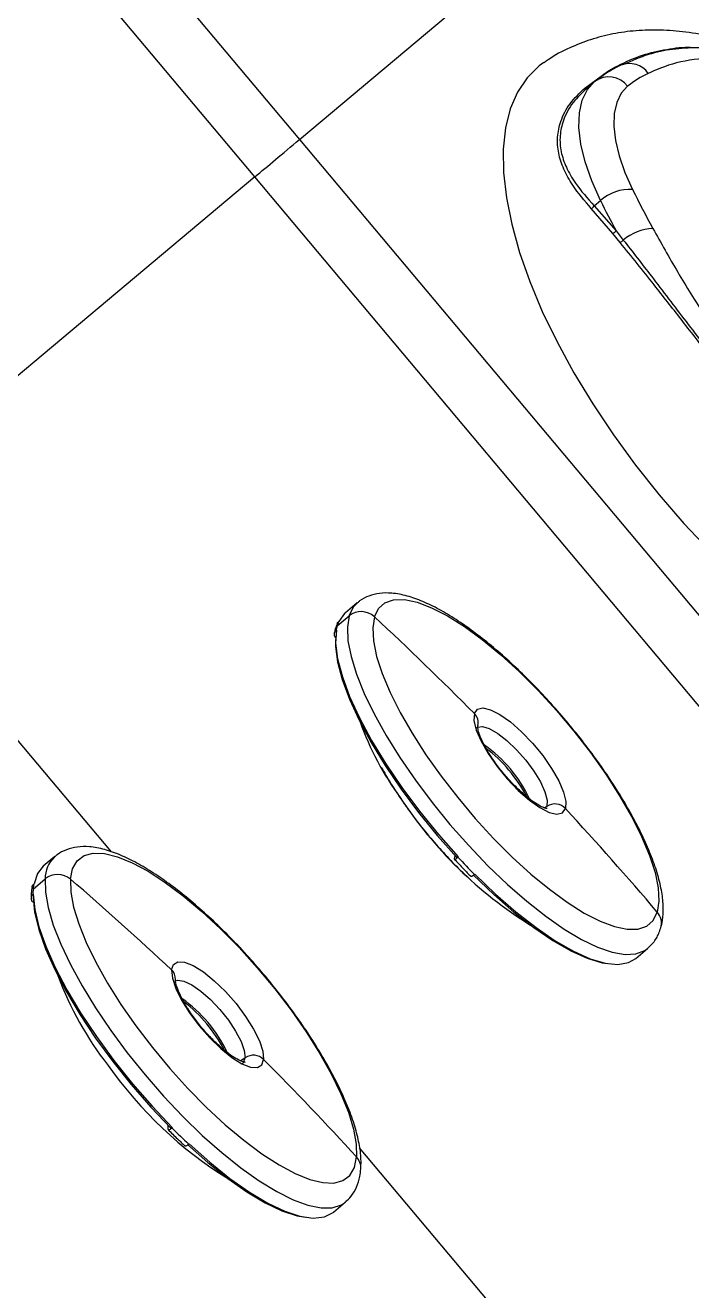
# Model space of a CAD drawing. Extents: x -51 to 27, y -13 to 136.
# Drawn here: x -40.7 to -38.01, y 15.46 to 20.58 of the extents above; entities that cross this region are included whole.
import ezdxf

# ---------------------------------------------------------------- set-up
doc = ezdxf.new("R2010")
doc.units = 0
doc.header["$MEASUREMENT"] = 0
doc.layers.add('GEOMETRY', color=2, linetype='Continuous', lineweight=25)

# ---------------------------------------------------------------- blocks, each defined once
blk = doc.blocks.new('2026 MONTERREY-BLOOM')
at = {"layer": 'GEOMETRY'}
for p, q in [((-30.6788, -60.2961), (-27.9128, -63.5925)), ((-28.0931, -63.7438), (-30.9107, -60.3859)), ((-27.9128, -63.5925), (-26.2799, -62.2223)), ((-26.7587, -63.3842), (-26.666, -63.3165)), ((-26.666, -63.3165), (-26.6369, -63.2996)), ((-26.7201, -63.3596), (-26.7506, -63.3852)), ((-26.7467, -63.382), (-26.7502, -63.3856)), ((-26.7201, -63.3596), (-26.7176, -63.3576)), ((-27.9128, -63.5925), (-25.1468, -66.8889)), ((-28.0931, -63.7438), (-29.7787, -65.1581)), ((-25.2755, -67.1016), (-28.0931, -63.7438)), ((-26.7203, -63.8612), (-26.6946, -63.8397)), ((-26.6455, -63.9729), (-26.7321, -63.8717)), ((-26.7203, -63.8612), (-26.6318, -63.9619)), ((-26.6154, -64.0091), (-26.6455, -63.9729)), ((-26.6318, -63.9619), (-26.6025, -63.999)), ((-28.6733, -66.4754), (-29.7787, -65.1581)), ((-27.6787, -65.4672), (-27.7262, -65.5071)), ((-27.7604, -65.5606), (-27.7115, -65.5196)), ((-27.7528, -65.5429), (-27.7542, -65.5441)), ((-27.7647, -65.579), (-27.7633, -65.5778)), ((-27.1912, -65.9641), (-27.1916, -65.9655)), ((-26.9113, -66.2909), (-26.9204, -66.2973)), ((-28.9015, -66.4935), (-28.949, -66.5334)), ((-27.286, -66.5028), (-27.2824, -66.4911)), ((-27.2754, -66.496), (-27.2751, -66.4953)), ((-27.2699, -66.4956), (-27.2713, -66.4968)), ((-27.2045, -66.5665), (-27.2031, -66.5653)), ((-28.99, -66.6254), (-28.9411, -66.5843)), ((-28.986, -66.604), (-28.9875, -66.6052)), ((-28.9908, -66.6474), (-28.9894, -66.6462)), ((-26.552, -66.9064), (-26.5045, -66.8666)), ((-28.4142, -66.9916), (-28.4143, -66.9917)), ((-28.1324, -67.3082), (-28.1503, -67.3208)), ((-28.444, -67.5968), (-28.443, -67.583)), ((-28.4328, -67.5905), (-28.4328, -67.5897)), ((-28.4262, -67.5913), (-28.4277, -67.5925)), ((-28.3601, -67.6581), (-28.3587, -67.6569)), ((-26.417, -69.1644), (-27.669, -67.6723)), ((-27.7747, -67.9328), (-27.7272, -67.8929))]:
    blk.add_line(p, q, dxfattribs=at)
at = {"layer": 'GEOMETRY', "flags": 128}
for points in [[(-26.9237, -63.2808), (-26.9428, -63.2948), (-26.9914, -63.3422), (-27.0306, -63.4002), (-27.06, -63.4682), (-27.0793, -63.5457), (-27.0884, -63.6319), (-27.0872, -63.7262), (-27.0757, -63.8277), (-27.054, -63.9355), (-27.0223, -64.0489), (-26.9809, -64.1667), (-26.9301, -64.288), (-26.8703, -64.4117), (-26.8021, -64.5369), (-26.7261, -64.6623), (-26.6428, -64.787), (-26.553, -64.9099), (-26.4576, -65.03), (-26.3572, -65.1461), (-26.2527, -65.2574)], [(-26.6946, -63.8397), (-26.7302, -63.7597), (-26.7569, -63.6829), (-26.7744, -63.6106), (-26.7823, -63.544), (-26.7804, -63.4844), (-26.7689, -63.4329), (-26.7478, -63.3904), (-26.7201, -63.3596)], [(-26.5849, -63.3768), (-26.6111, -63.4052), (-26.6293, -63.4421), (-26.6394, -63.4867), (-26.641, -63.5384), (-26.6342, -63.596), (-26.619, -63.6587), (-26.5958, -63.7253), (-26.565, -63.7946)], [(-27.7115, -65.5196), (-27.6943, -65.484), (-27.6783, -65.4668)], [(-27.6095, -65.5239), (-27.5928, -65.4899), (-27.5667, -65.4668), (-27.5315, -65.4549), (-27.4878, -65.4543), (-27.4364, -65.4652), (-27.3782, -65.4873), (-27.3142, -65.5203), (-27.2454, -65.5635), (-27.1731, -65.6163), (-27.0984, -65.6777), (-27.0227, -65.7467), (-26.9473, -65.8221), (-26.8734, -65.9027), (-26.8023, -65.987), (-26.7352, -66.0736), (-26.6733, -66.161), (-26.6176, -66.2477), (-26.5691, -66.3323), (-26.5286, -66.4132), (-26.4968, -66.4892), (-26.4743, -66.5589), (-26.4614, -66.621), (-26.4583, -66.6747), (-26.4652, -66.7189)], [(-27.7262, -65.5071), (-27.73, -65.5105), (-27.7528, -65.5429)], [(-27.7115, -65.5196), (-27.7188, -65.5653), (-27.7162, -65.6205), (-27.7038, -65.6844), (-27.6818, -65.7558), (-27.6504, -65.8337), (-27.6102, -65.9169), (-27.5619, -66.0041), (-27.5061, -66.0937), (-27.4438, -66.1846), (-27.3759, -66.2752), (-27.3036, -66.364), (-27.2279, -66.4498), (-27.15, -66.5311), (-27.0713, -66.6066), (-26.9928, -66.6752), (-26.9159, -66.7358), (-26.8418, -66.7875), (-26.7716, -66.8293), (-26.7065, -66.8607), (-26.6474, -66.8811), (-26.5954, -66.8903), (-26.5512, -66.8881), (-26.5154, -66.8745), (-26.5044, -66.8665)], [(-27.6095, -65.5239), (-27.6163, -65.568), (-27.6133, -65.6217), (-27.6004, -65.6839), (-27.5778, -65.7535), (-27.5461, -65.8295), (-27.5056, -65.9105), (-27.4571, -65.995), (-27.4014, -66.0818), (-27.3395, -66.1692), (-27.2724, -66.2557), (-27.2013, -66.34), (-27.1274, -66.4206), (-27.0519, -66.496), (-26.9762, -66.565), (-26.9016, -66.6265), (-26.8292, -66.6792), (-26.7605, -66.7225), (-26.6964, -66.7554), (-26.6382, -66.7775), (-26.5868, -66.7884), (-26.5432, -66.7879), (-26.508, -66.7759), (-26.4818, -66.7528), (-26.4652, -66.7189)], [(-27.7633, -65.5778), (-27.7663, -65.6309), (-27.7582, -65.6942), (-27.7391, -65.7665), (-27.7095, -65.8466), (-27.6698, -65.9331), (-27.6207, -66.0244), (-27.5631, -66.1189), (-27.498, -66.215), (-27.4266, -66.3109), (-27.3501, -66.405), (-27.2699, -66.4956)], [(-27.7666, -65.6155), (-27.7667, -65.6434), (-27.7586, -65.7059), (-27.7398, -65.7774), (-27.7105, -65.8566), (-27.6712, -65.9421), (-27.6227, -66.0323), (-27.5658, -66.1258), (-27.5015, -66.2207), (-27.4309, -66.3155), (-27.3553, -66.4085), (-27.276, -66.4981)], [(-27.205, -65.9152), (-27.1927, -65.8977), (-27.1705, -65.8925), (-27.1395, -65.8997), (-27.1016, -65.919), (-27.0591, -65.9493), (-27.0143, -65.9887), (-26.9699, -66.0351), (-26.9284, -66.0857), (-26.8924, -66.1375), (-26.8638, -66.1876), (-26.8443, -66.2331), (-26.8351, -66.2712), (-26.8367, -66.2999)], [(-27.205, -65.9152), (-27.2066, -65.9438), (-27.1974, -65.982), (-27.1779, -66.0274), (-27.1493, -66.0775), (-27.1133, -66.1294), (-27.0718, -66.18), (-27.0274, -66.2263), (-26.9826, -66.2658), (-26.9401, -66.2961), (-26.9022, -66.3154), (-26.8712, -66.3226), (-26.8489, -66.3173), (-26.8367, -66.2999)], [(-27.1974, -65.9746), (-27.1927, -65.971), (-27.1726, -65.9678), (-27.1446, -65.9762), (-27.1107, -65.9957), (-27.0731, -66.0249), (-27.0345, -66.0618), (-26.9974, -66.1039), (-26.9645, -66.1484), (-26.9378, -66.1922), (-26.9194, -66.2323), (-26.9103, -66.2659), (-26.9113, -66.2909)], [(-28.8386, -66.5857), (-28.83, -66.5433), (-28.8116, -66.5113), (-28.7837, -66.4901), (-28.747, -66.4803), (-28.7018, -66.4818), (-28.6492, -66.4947), (-28.5898, -66.5188), (-28.5249, -66.5537), (-28.4554, -66.5987), (-28.3825, -66.6531), (-28.3076, -66.716), (-28.2318, -66.7863), (-28.1565, -66.8627), (-28.0831, -66.9441), (-28.0126, -67.0289), (-27.9464, -67.1157), (-27.8855, -67.2031), (-27.831, -67.2896), (-27.7839, -67.3736), (-27.745, -67.4537), (-27.7148, -67.5286), (-27.694, -67.597), (-27.6829, -67.6578), (-27.6816, -67.7097)], [(-28.949, -66.5334), (-28.972, -66.562), (-28.986, -66.604)], [(-27.2092, -66.5678), (-27.1268, -66.6471), (-27.0448, -66.7187), (-26.9645, -66.7814), (-26.8875, -66.8341), (-26.815, -66.8758), (-26.7484, -66.9058), (-26.6887, -66.9236), (-26.6658, -66.9274)], [(-27.2031, -66.5653), (-27.1197, -66.6456), (-27.0367, -66.718), (-26.9556, -66.7815), (-26.8776, -66.8348), (-26.8043, -66.877), (-26.7368, -66.9074), (-26.6765, -66.9254), (-26.6244, -66.9307), (-26.5813, -66.9232), (-26.552, -66.9064)], [(-28.9411, -66.5843), (-28.94, -66.6382), (-28.929, -66.7008), (-28.9084, -66.7712), (-28.8784, -66.8483), (-28.8394, -66.9308), (-28.7922, -67.0174), (-28.7375, -67.1068), (-28.6761, -67.1976), (-28.6089, -67.2883), (-28.5372, -67.3775), (-28.4619, -67.4638), (-28.3843, -67.5458), (-28.3056, -67.6223), (-28.227, -67.692), (-28.1498, -67.7538), (-28.0752, -67.8068), (-28.0044, -67.8501), (-27.9385, -67.8831), (-27.8785, -67.9052), (-27.8253, -67.916), (-27.7799, -67.9155), (-27.7429, -67.9035), (-27.7263, -67.8921)], [(-28.8386, -66.5857), (-28.8373, -66.6377), (-28.8262, -66.6984), (-28.8054, -66.7668), (-28.7752, -66.8417), (-28.7363, -66.9219), (-28.6892, -67.0059), (-28.6347, -67.0923), (-28.5738, -67.1797), (-28.5076, -67.2666), (-28.4372, -67.3514), (-28.3637, -67.4327), (-28.2884, -67.5092), (-28.2126, -67.5794), (-28.1377, -67.6423), (-28.0649, -67.6967), (-27.9953, -67.7417), (-27.9304, -67.7766), (-27.871, -67.8007), (-27.8184, -67.8136), (-27.7732, -67.8152), (-27.7365, -67.8053), (-27.7086, -67.7841), (-27.6902, -67.7521), (-27.6816, -67.7097)], [(-28.9897, -66.6587), (-28.9838, -66.7195), (-28.967, -66.7893), (-28.9397, -66.8671), (-28.9023, -66.9515), (-28.8555, -67.0409), (-28.8001, -67.1339), (-28.7372, -67.2287), (-28.6677, -67.3236), (-28.593, -67.4171), (-28.5143, -67.5075), (-28.433, -67.5931)], [(-28.9894, -66.6462), (-28.9834, -66.7076), (-28.9664, -66.7782), (-28.9388, -66.8569), (-28.901, -66.9423), (-28.8537, -67.0328), (-28.7977, -67.1268), (-28.734, -67.2227), (-28.6637, -67.3188), (-28.588, -67.4133), (-28.5084, -67.5047), (-28.4262, -67.5913)], [(-28.4299, -66.9529), (-28.4223, -66.9304), (-28.4043, -66.9196), (-28.377, -66.9213), (-28.3419, -66.9353), (-28.3011, -66.9609), (-28.257, -66.9966), (-28.2121, -67.0402), (-28.1691, -67.0892), (-28.1303, -67.1409), (-28.0982, -67.1921), (-28.0745, -67.24), (-28.0606, -67.2817), (-28.0574, -67.3148)], [(-28.4299, -66.9529), (-28.4266, -66.986), (-28.4128, -67.0277), (-28.3891, -67.0756), (-28.3569, -67.1269), (-28.3182, -67.1785), (-28.2751, -67.2276), (-28.2302, -67.2712), (-28.1861, -67.3068), (-28.1453, -67.3324), (-28.1103, -67.3465), (-28.0829, -67.3482), (-28.065, -67.3374), (-28.0574, -67.3148)], [(-28.4135, -66.9964), (-28.4046, -66.9941), (-28.3797, -66.9978), (-28.3479, -67.0128), (-28.3115, -67.0382), (-28.273, -67.0723), (-28.235, -67.1126), (-28.2001, -67.1564), (-28.1706, -67.2009), (-28.1486, -67.2428), (-28.1356, -67.2794), (-28.1324, -67.3082)], [(-28.1434, -67.3309), (-28.1393, -67.3272), (-28.1324, -67.3082)], [(-28.3655, -67.6587), (-28.2833, -67.7319), (-28.2026, -67.7964), (-28.1248, -67.8511), (-28.0514, -67.895), (-27.9835, -67.9273), (-27.9224, -67.9475), (-27.8885, -67.9537)], [(-28.3587, -67.6569), (-28.2755, -67.731), (-28.1938, -67.7963), (-28.1152, -67.8516), (-28.0408, -67.8961), (-27.9722, -67.9288), (-27.9104, -67.9492), (-27.8566, -67.957), (-27.8117, -67.952), (-27.7765, -67.9343), (-27.7747, -67.9328)]]:
    blk.add_lwpolyline(points, dxfattribs=at)
at = {"layer": 'GEOMETRY'}
for centre, radius, start, end in [((-26.577, -63.3762), 0.0914, 34.1875, 112.9345), ((-26.6609, -63.4335), 0.0948, 36.7672, 126.762), ((-26.3257, -63.7009), 0.4151, 115.0432, 128.6539), ((-26.7548, -63.3714), 0.0134, 253.3999, 303.4681), ((-26.5752, -63.9741), 0.1798, 86.7411, 131.6142), ((-23.2113, -62.1469), 3.7366, 206.1657, 208.8835), ((-23.2308, -62.1386), 3.8589, 206.1553, 208.1955), ((-26.7492, -63.8406), 0.0356, 298.836, 324.4767), ((-26.4717, -64.1551), 0.2036, 93.2033, 129.9756), ((-26.6636, -63.9363), 0.0408, 296.4523, 321.1318), ((-26.6356, -63.97), 0.044, 297.2938, 318.7134), ((-27.6332, -65.5986), 0.1327, 155.761, 163.3782), ((-27.663, -65.5805), 0.0779, 46.6506, 128.5142), ((-37.4198, -76.0683), 14.4024, 44.82662, 47.06555), ((-27.6035, -65.6075), 0.1637, 163.3767, 170.0002), ((-26.5146, -65.5331), 1.2258, 199.8512, 216.049), ((-27.2403, -65.9516), 0.0507, 345.6272, 45.9102), ((-27.4813, -66.4939), 0.5512, 25.1103, 54.8759), ((-27.5269, -66.5322), 0.6032, 27.8152, 52.213), ((-26.0641, -65.311), 1.7229, 213.2028, 237.9882), ((-26.8792, -66.339), 0.0578, 42.5847, 123.7546), ((-37.2642, -75.9195), 14.187, 40.43052, 42.69205), ((-28.8174, -66.5842), 0.1238, 133.752, 180.0614), ((-25.2708, -64.648), 2.724, 222.7434, 224.7751), ((-28.8907, -66.6469), 0.0804, 49.636, 128.8566), ((-28.786, -66.641), 0.2046, 169.9241, 175.632), ((-37.8521, -77.0284), 13.7947, 46.91887, 49.2014), ((-28.7334, -66.645), 0.2573, 175.6209, 180.52), ((-26.5162, -66.7638), 0.068, 343.8262, 41.4208), ((-27.6044, -66.494), 1.3732, 200.5338, 217.9924), ((-28.4617, -66.9883), 0.0476, 356.1432, 47.9766), ((-28.708, -67.5236), 0.5563, 25.2799, 54.767), ((-28.7499, -67.5587), 0.6034, 27.8383, 52.1969), ((-28.0989, -67.3572), 0.0593, 45.5705, 124.4013), ((-37.6248, -76.7945), 13.4685, 42.41689, 44.73613), ((-27.3212, -66.3794), 1.669, 215.1104, 238.2249), ((-26.635, -65.8149), 2.5246, 224.7587, 226.896), ((-27.7283, -67.7537), 0.0641, 356.0419, 43.2147)]:
    blk.add_arc(centre, radius, start, end, dxfattribs=at)
for points, knots in [([(-19.8033, -75.3764), (-20.5726, -75.3487), (-22.1071, -75.2936), (-24.4102, -75.1858), (-26.4521, -75.0692), (-28.236, -74.9394), (-29.4096, -74.8337), (-30.2308, -74.7488), (-30.6969, -74.6957), (-31.1616, -74.645), (-31.6218, -74.5543), (-32.0883, -74.4187), (-32.5518, -74.2366), (-33.0066, -74.006), (-33.4377, -73.7331), (-33.8408, -73.4206), (-34.2125, -73.0713), (-34.5493, -72.6882), (-34.8482, -72.2749), (-35.1066, -71.8351), (-35.3065, -71.4059), (-35.4568, -70.9961), (-35.566, -70.6114), (-35.6464, -70.2238), (-35.6951, -69.8245), (-35.7408, -69.4226), (-35.8384, -68.5165), (-35.959, -67.1829), (-36.0842, -65.4161), (-36.1971, -63.4626), (-36.3013, -61.258), (-36.3943, -58.796), (-36.4684, -56.328), (-36.5267, -53.8502), (-36.5772, -51.0384), (-36.6156, -47.8954), (-36.6375, -44.5611), (-36.6425, -42.225), (-36.643, -40.8865), (-36.6431, -40.4064), (-36.643, -39.9263), (-36.6428, -39.4525), (-36.6428, -39.1387), (-36.6427, -38.9849)], [0, 0, 0, 0, 0.0467709, 0.0932958, 0.1400933, 0.1710351, 0.2019709, 0.2116866, 0.2211975, 0.2304811, 0.2400742, 0.2496538, 0.2599664, 0.2702825, 0.2805986, 0.2909143, 0.3012298, 0.311545, 0.3218607, 0.3321766, 0.3424925, 0.3505825, 0.3586781, 0.3667695, 0.3746051, 0.3831066, 0.3913525, 0.429977, 0.4644608, 0.4989699, 0.5488683, 0.598565, 0.6486664, 0.6988989, 0.7491594, 0.8195402, 0.8898842, 0.9517621, 0.9614858, 0.9712096, 0.9809334, 0.9906576, 1, 1, 1, 1]), ([(-25.8657, -63.3287), (-25.8746, -63.3234), (-25.9225, -63.2954), (-26.0112, -63.2543), (-26.1279, -63.2085), (-26.241, -63.1762), (-26.348, -63.1563), (-26.4509, -63.1478), (-26.5497, -63.1503), (-26.6442, -63.1634), (-26.7345, -63.1865), (-26.8221, -63.2216), (-26.8855, -63.2534), (-26.9175, -63.2775), (-26.9229, -63.2815)], [0, 0, 0, 0, 0.026058, 0.139528, 0.255225, 0.359465, 0.459048, 0.553441, 0.64319, 0.72924, 0.812551, 0.893969, 0.981969, 1, 1, 1, 1]), ([(-26.6369, -63.2996), (-26.6037, -63.2835), (-26.539, -63.2522), (-26.4396, -63.2284), (-26.3693, -63.2177), (-26.3302, -63.2194), (-26.3259, -63.2196)], [0, 0, 0, 0, 0.332856, 0.646764, 0.9607, 1, 1, 1, 1]), ([(-26.0313, -63.2687), (-26.0515, -63.262), (-26.1084, -63.2434), (-26.1987, -63.2273), (-26.3029, -63.2189), (-26.4037, -63.2256), (-26.5037, -63.2453), (-26.568, -63.2743), (-26.6011, -63.2892)], [0, 0, 0, 0, 0.096546, 0.272108, 0.447668, 0.62825, 0.808828, 1, 1, 1, 1]), ([(-26.3259, -63.2196), (-26.2947, -63.2198), (-26.2282, -63.2203), (-26.1231, -63.24), (-26.0458, -63.259), (-26.0055, -63.2753), (-26.0022, -63.2766)], [0, 0, 0, 0, 0.300282, 0.642103, 0.970386, 1, 1, 1, 1]), ([(-25.4439, -63.5817), (-25.4919, -63.551), (-25.578, -63.4959), (-25.7003, -63.4268), (-25.8419, -63.3563), (-26.0067, -63.294), (-26.184, -63.2595), (-26.3382, -63.266), (-26.4388, -63.2961), (-26.4902, -63.3197), (-26.5014, -63.3249)], [0, 0, 0, 0, 0.113314, 0.203025, 0.292712, 0.459327, 0.623089, 0.788453, 0.954097, 1, 1, 1, 1]), ([(-26.6126, -63.292), (-26.6266, -63.299), (-26.6634, -63.3172), (-26.696, -63.3415), (-26.7162, -63.3564)], [0, 0, 0, 0, 0.381545, 1, 1, 1, 1]), ([(-26.7321, -63.8717), (-26.7588, -63.8402), (-26.8036, -63.7874), (-26.845, -63.7126), (-26.8666, -63.6476), (-26.8711, -63.5822), (-26.8568, -63.514), (-26.8213, -63.4443), (-26.7798, -63.4045), (-26.7587, -63.3842)], [0, 0, 0, 0, 0.18374, 0.307284, 0.433662, 0.557175, 0.6842, 0.839564, 1, 1, 1, 1]), ([(-26.7502, -63.3856), (-26.7697, -63.4039), (-26.8105, -63.4422), (-26.8459, -63.5092), (-26.861, -63.5773), (-26.8568, -63.6412), (-26.8349, -63.7055), (-26.793, -63.7787), (-26.7473, -63.8305), (-26.7203, -63.8612)], [0, 0, 0, 0, 0.147723, 0.309699, 0.434053, 0.562076, 0.686517, 0.814162, 1, 1, 1, 1]), ([(-26.4831, -63.9518), (-26.4502, -64.0107), (-26.3844, -64.1284), (-26.2604, -64.3285), (-26.1053, -64.5469), (-25.915, -64.7764), (-25.7111, -64.9871), (-25.5363, -65.1452), (-25.4313, -65.2325), (-25.3978, -65.2604)], [0, 0, 0, 0, 0.123109, 0.246087, 0.417508, 0.584005, 0.75227, 0.920794, 1, 1, 1, 1]), ([(-26.6025, -63.999), (-26.5649, -64.0474), (-26.4819, -64.154), (-26.3495, -64.3291), (-26.2039, -64.5171), (-26.0528, -64.7049), (-25.8958, -64.888), (-25.7375, -65.0661), (-25.5923, -65.2261), (-25.505, -65.3251), (-25.4669, -65.3683)], [0, 0, 0, 0, 0.109289, 0.240653, 0.372441, 0.503824, 0.63517, 0.766922, 0.898249, 1, 1, 1, 1]), ([(-25.4792, -65.3791), (-25.5062, -65.3469), (-25.5687, -65.2722), (-25.6738, -65.1528), (-25.7922, -65.019), (-25.9127, -64.8807), (-26.0318, -64.7405), (-26.147, -64.6004), (-26.2591, -64.4603), (-26.3691, -64.3196), (-26.4883, -64.1657), (-26.5695, -64.0656), (-26.6154, -64.0091)], [0, 0, 0, 0, 0.074578, 0.173246, 0.271929, 0.37367, 0.475414, 0.572737, 0.670057, 0.77015, 0.870233, 1, 1, 1, 1]), ([(-26.4508, -66.7828), (-26.4483, -66.7728), (-26.4416, -66.7461), (-26.4394, -66.6986), (-26.4456, -66.6379), (-26.4616, -66.5698), (-26.4868, -66.4959), (-26.5202, -66.4183), (-26.5609, -66.3378), (-26.6083, -66.2554), (-26.6617, -66.1717), (-26.7205, -66.0879), (-26.7837, -66.005), (-26.8507, -65.9239), (-26.9204, -65.8458), (-26.9921, -65.7717), (-27.0647, -65.7025), (-27.1373, -65.6393), (-27.2093, -65.5827), (-27.2797, -65.5336), (-27.3481, -65.4926), (-27.4142, -65.4604), (-27.4779, -65.4377), (-27.5358, -65.4268), (-27.5875, -65.4271), (-27.6312, -65.4382), (-27.6619, -65.4521), (-27.6745, -65.4648), (-27.6772, -65.4675)], [0, 0, 0, 0, 0.022626, 0.060592, 0.101462, 0.144451, 0.187219, 0.229339, 0.270939, 0.312181, 0.353183, 0.394031, 0.434785, 0.475493, 0.516196, 0.556922, 0.597711, 0.638609, 0.67968, 0.721009, 0.762718, 0.804985, 0.848033, 0.891958, 0.928131, 0.96087, 0.991861, 1, 1, 1, 1]), ([(-27.7597, -65.5515), (-27.7597, -65.5513), (-27.759, -65.5483), (-27.7565, -65.5461), (-27.7542, -65.5441)], [0, 0, 0, 0, 0.076428, 1, 1, 1, 1]), ([(-27.7647, -65.5791), (-27.7668, -65.5812), (-27.7709, -65.5854), (-27.7727, -65.5941), (-27.7715, -65.603), (-27.7678, -65.6078), (-27.7659, -65.6102)], [0, 0, 0, 0, 0.250657, 0.500369, 0.749261, 1, 1, 1, 1]), ([(-27.7596, -65.5508), (-27.7625, -65.558), (-27.7678, -65.5709), (-27.7707, -65.5855), (-27.772, -65.592)], [0, 0, 0, 0, 0.554976, 1, 1, 1, 1]), ([(-26.9106, -66.3002), (-26.9111, -66.3002), (-26.9123, -66.3002), (-26.9277, -66.2954), (-26.9504, -66.2834), (-26.98, -66.2631), (-27.0142, -66.2346), (-27.0505, -66.1992), (-27.0865, -66.1589), (-27.1198, -66.1161), (-27.1483, -66.0734), (-27.1704, -66.0336), (-27.1844, -66.0008), (-27.1909, -65.9779), (-27.1915, -65.9655), (-27.1915, -65.9658), (-27.1915, -65.9659)], [0, 0, 0, 0, 0.052804, 0.11607, 0.184951, 0.259902, 0.339157, 0.420986, 0.504147, 0.5878, 0.671175, 0.753469, 0.833683, 0.902064, 0.964624, 1, 1, 1, 1]), ([(-27.5801, -66.1337), (-27.579, -66.1358), (-27.5667, -66.1601), (-27.5386, -66.2059), (-27.5022, -66.2618), (-27.4625, -66.3179), (-27.4175, -66.3769), (-27.3603, -66.4454), (-27.3007, -66.5102), (-27.2561, -66.5557), (-27.232, -66.5772), (-27.2283, -66.5805)], [0, 0, 0, 0, 0.0147, 0.165349, 0.294161, 0.372864, 0.522709, 0.672566, 0.822426, 0.972345, 1, 1, 1, 1]), ([(-27.6644, -67.7581), (-27.6639, -67.7477), (-27.6625, -67.7176), (-27.6685, -67.664), (-27.6845, -67.5955), (-27.7098, -67.5216), (-27.7433, -67.4439), (-27.7841, -67.3634), (-27.8315, -67.2809), (-27.885, -67.1973), (-27.9438, -67.1135), (-28.0071, -67.0306), (-28.0741, -66.9495), (-28.1438, -66.8714), (-28.2155, -66.7974), (-28.2881, -66.7283), (-28.3608, -66.6651), (-28.4327, -66.6086), (-28.5031, -66.5595), (-28.5715, -66.5186), (-28.6375, -66.4865), (-28.7013, -66.4639), (-28.7591, -66.4531), (-28.8108, -66.4535), (-28.8544, -66.4647), (-28.8861, -66.4794), (-28.8995, -66.4932), (-28.903, -66.4967)], [0, 0, 0, 0, 0.023075, 0.066378, 0.110901, 0.1552, 0.198827, 0.241918, 0.284638, 0.327112, 0.369425, 0.411643, 0.453813, 0.495979, 0.538169, 0.580423, 0.622792, 0.665341, 0.708157, 0.751369, 0.79516, 0.839764, 0.885274, 0.9227, 0.956588, 0.988682, 1, 1, 1, 1]), ([(-27.2865, -66.504), (-27.274, -66.5174), (-27.2514, -66.5416), (-27.2285, -66.5648), (-27.2183, -66.5752)], [0, 0, 0, 0, 0.554427, 1, 1, 1, 1]), ([(-27.286, -66.5028), (-27.286, -66.5037), (-27.2862, -66.5054), (-27.2831, -66.5049), (-27.2779, -66.502), (-27.2735, -66.4985), (-27.2713, -66.4968)], [0, 0, 0, 0, 0.249258, 0.500325, 0.751368, 1, 1, 1, 1]), ([(-27.2699, -66.4956), (-27.2708, -66.4963), (-27.2726, -66.4978), (-27.2748, -66.499), (-27.2758, -66.4991), (-27.2761, -66.4987), (-27.276, -66.4983), (-27.276, -66.4981)], [0, 0, 0, 0, 0.249496, 0.499284, 0.749092, 0.873165, 1, 1, 1, 1]), ([(-27.2045, -66.5665), (-27.2067, -66.5683), (-27.2112, -66.5719), (-27.2162, -66.5746), (-27.2195, -66.5753), (-27.2193, -66.5735), (-27.2192, -66.5725)], [0, 0, 0, 0, 0.2505903, 0.5002339, 0.7491231, 1, 1, 1, 1]), ([(-28.9944, -66.6164), (-28.9957, -66.6248), (-28.998, -66.6397), (-28.9981, -66.6563), (-28.9982, -66.6637)], [0, 0, 0, 0, 0.5549115, 1, 1, 1, 1]), ([(-28.9942, -66.6173), (-28.9939, -66.6154), (-28.9931, -66.6108), (-28.9896, -66.6073), (-28.9875, -66.6052)], [0, 0, 0, 0, 0.401919, 1, 1, 1, 1]), ([(-28.9908, -66.6474), (-28.9928, -66.6495), (-28.9969, -66.6537), (-28.9987, -66.6622), (-28.9975, -66.6707), (-28.9936, -66.6753), (-28.9917, -66.6775)], [0, 0, 0, 0, 0.2506569, 0.500369, 0.7492605, 1, 1, 1, 1]), ([(-26.5052, -66.8655), (-26.4969, -66.8583), (-26.4774, -66.8414), (-26.4607, -66.8116), (-26.4534, -66.7903), (-26.4508, -66.7828)], [0, 0, 0, 0, 0.324377, 0.760347, 1, 1, 1, 1]), ([(-28.1335, -67.3268), (-28.1332, -67.3267), (-28.1316, -67.3265), (-28.1403, -67.3258), (-28.1576, -67.3182), (-28.1834, -67.3033), (-28.2149, -67.2799), (-28.2502, -67.2487), (-28.2867, -67.2112), (-28.3219, -67.1697), (-28.3537, -67.1266), (-28.38, -67.0846), (-28.3994, -67.0466), (-28.4105, -67.0171), (-28.4144, -66.9977), (-28.4143, -66.9934), (-28.4142, -66.9916)], [0, 0, 0, 0, 0.014154, 0.077274, 0.143417, 0.216038, 0.294253, 0.376157, 0.460161, 0.545173, 0.630428, 0.715079, 0.7983, 0.878909, 0.946112, 1, 1, 1, 1]), ([(-28.444, -67.5968), (-28.4439, -67.5979), (-28.4436, -67.6001), (-28.4399, -67.6001), (-28.4344, -67.5977), (-28.4299, -67.5942), (-28.4277, -67.5925)], [0, 0, 0, 0, 0.249258, 0.500325, 0.751368, 1, 1, 1, 1]), ([(-28.4262, -67.5913), (-28.4272, -67.592), (-28.429, -67.5935), (-28.4313, -67.5945), (-28.4325, -67.5944), (-28.433, -67.5938), (-28.433, -67.5933), (-28.433, -67.5931)], [0, 0, 0, 0, 0.249496, 0.499284, 0.749092, 0.873165, 1, 1, 1, 1]), ([(-28.444, -67.5986), (-28.4313, -67.6113), (-28.4084, -67.6342), (-28.3853, -67.6559), (-28.375, -67.6656)], [0, 0, 0, 0, 0.554414, 1, 1, 1, 1]), ([(-28.3601, -67.6581), (-28.3624, -67.6599), (-28.3669, -67.6634), (-28.3723, -67.6657), (-28.3761, -67.6658), (-28.3764, -67.6635), (-28.3765, -67.6624)], [0, 0, 0, 0, 0.25059, 0.500234, 0.749123, 1, 1, 1, 1]), ([(-27.7265, -67.8905), (-27.7186, -67.8836), (-27.6996, -67.867), (-27.6802, -67.8312), (-27.6683, -67.7936), (-27.6655, -67.7682), (-27.6644, -67.7581)], [0, 0, 0, 0, 0.206864, 0.49897, 0.800368, 1, 1, 1, 1]), ([(-26.417, -69.1644), (-26.3421, -69.0571), (-26.1941, -68.8451), (-25.9861, -68.5181), (-25.8573, -68.2937), (-25.7937, -68.1828)], [0, 0, 0, 0, 0.341341, 0.674655, 1, 1, 1, 1])]:
    blk.add_open_spline(points, degree=3, knots=knots, dxfattribs=at)
blk.add_open_spline([(-28.0931, -63.7438), (-28.0664, -63.7213), (-28.0128, -63.6764), (-27.9461, -63.6204), (-27.9128, -63.5925)], degree=3, dxfattribs=at)

msp = doc.modelspace()

# ---------------------------------------------------------------- block references
msp.add_blockref('2026 MONTERREY-BLOOM', (-11.682, 83.7145))

doc.saveas('drawing.dxf')
